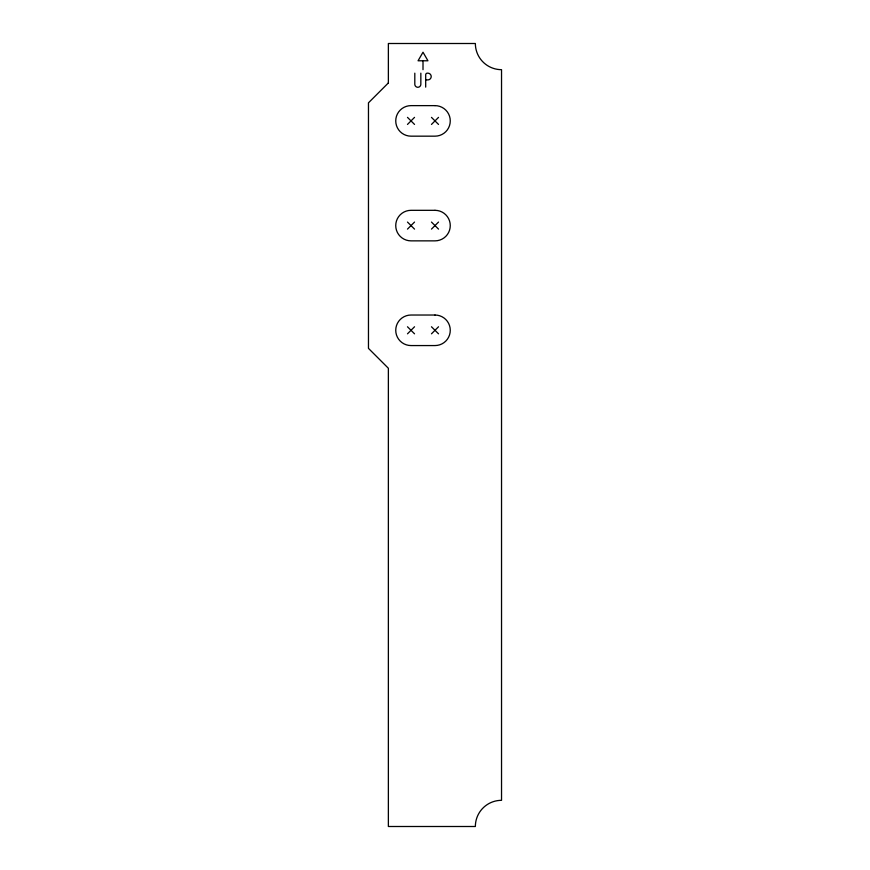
<?xml version="1.0" encoding="UTF-8"?>
<svg xmlns="http://www.w3.org/2000/svg" width="870" height="870" viewBox="0 0 870 870"><rect width="100%" height="100%" fill="white"/><g stroke="black" fill="none" stroke-linecap="round" stroke-linejoin="round"><path stroke-width="1.3" d="M407.486 124.421L414.533 117.374M431.476 124.421L438.523 117.374M407.486 229.114L414.533 222.067M431.476 229.114L438.523 222.067M407.486 333.819L414.533 326.772M431.476 333.819L438.523 326.772M422.657 60.78L418.057 60.78L423.005 52.222L427.942 60.78L423.005 60.78L423.005 69.676M426.039 79.899L427.833 79.899A3.36 3.36 0 0 0 431.205 76.527A3.36 3.36 0 0 0 427.833 73.167L427.322 73.167A1.631 1.631 0 0 0 425.691 74.798L425.691 87.13M431.476 117.374L438.523 124.421M407.486 117.374L414.533 124.421M431.476 222.067L438.523 229.114M407.486 222.067L414.533 229.114M431.476 326.772L438.523 333.819M407.486 326.772L414.533 333.819M420.841 73.167L420.841 84.26A3.023 3.023 0 0 1 417.817 87.283A3.023 3.023 0 0 1 414.805 84.26L414.805 73.167M388.368 82.933L368.467 102.823L368.467 348.37L388.368 368.26L388.368 826.5L475.357 826.5A26.176 26.176 0 0 1 501.533 800.324L501.533 69.676A26.176 26.176 0 0 1 475.357 43.5L388.368 43.5L388.368 82.933M435 105.629L411.01 105.629A15.268 15.268 0 0 0 395.741 120.897A15.268 15.268 0 0 0 411.01 136.166L435 136.166A15.268 15.268 0 0 0 450.268 120.897A15.268 15.268 0 0 0 435 105.629M435 210.322L411.01 210.322A15.268 15.268 0 0 0 395.741 225.591A15.268 15.268 0 0 0 411.01 240.859L435 240.859A15.268 15.268 0 0 0 450.268 225.591A15.268 15.268 0 0 0 435 210.322M435 315.027L411.01 315.027A15.268 15.268 0 0 0 395.741 330.296A15.268 15.268 0 0 0 411.01 345.564L435 345.564A15.268 15.268 0 0 0 450.268 330.296A15.268 15.268 0 0 0 435 315.027"/></g></svg>
